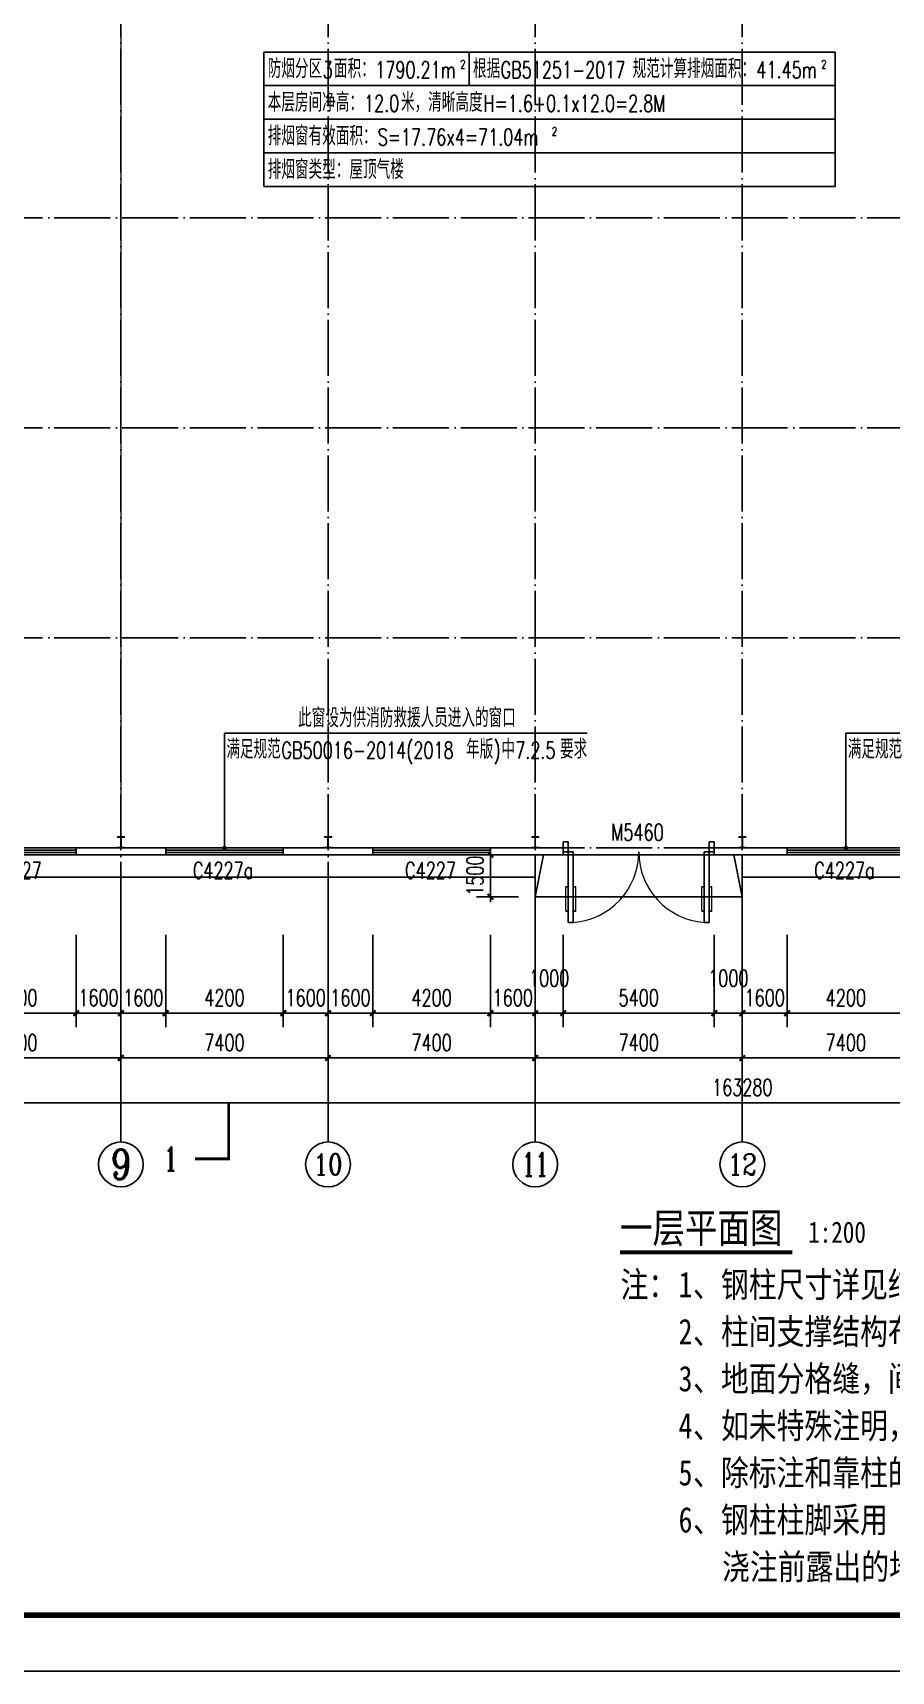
# Model space of a CAD drawing. Extents: x 13276711 to 13543385, y -848943 to -68012.
# Drawn here: x 13402435 to 13433106, y -319043 to -260531 of the extents above; entities that cross this region are included whole.
import ezdxf
from ezdxf.enums import TextEntityAlignment as Align

# ---------------------------------------------------------------- set-up
doc = ezdxf.new("R2010")
doc.units = 0
doc.header["$LTSCALE"] = 1000
doc.header["$MEASUREMENT"] = 0
doc.linetypes.add('DASH', pattern=[0.35, 0.25, -0.1])
doc.linetypes.add('DOTE', pattern=[2.42, 2, -0.2, 0.02, -0.2])
for name, color, linetype in [('AXIS', 3, 'Continuous'), ('AXIS_TEXT', 7, 'Continuous'), ('COLUMN', 2, 'Continuous'), ('DIM_LEAD', 3, 'Continuous'), ('DIM_SYMB', 3, 'Continuous'), ('DOTE', 1, 'DOTE'), ('PUB_DIM', 3, 'Continuous'), ('PUB_TEXT', 7, 'Continuous'), ('TK', 4, 'Continuous'), ('WALL-PARAPET', 6, 'Continuous'), ('WINDOW', 4, 'Continuous'), ('WINDOW_TEXT', 7, 'Continuous')]:
    doc.layers.add(name, color=color, linetype=linetype)
doc.styles.add('-宋体', font='', dxfattribs={"width": 0.8})
doc.styles.add('_TCH_AXIS', font='COMPLEX', dxfattribs={"bigfont": 'GBCBIG'})
doc.styles.add('_TCH_DIM', font='SIMPLEX', dxfattribs={"bigfont": 'GBCBIG'})
doc.styles.add('_TCH_DIM_T3', font='SIMPLEX', dxfattribs={"width": 0.705882, "bigfont": 'GBCBIG'})
doc.styles.add('_TCH_LABEL', font='COMPLEX', dxfattribs={"bigfont": 'GBCBIG'})
doc.styles.add('_TCH_WINDOW', font='SIMPLEX', dxfattribs={"height": 3.5, "bigfont": 'GBCBIG'})
doc.styles.add('COMPLEX', font='COMPLEX')
doc.styles.add('YAYA', font='', dxfattribs={"width": 0.8, "height": 1})
doc.styles.get('-宋体').set_extended_font_data('SimSun')
doc.styles.get('YAYA').set_extended_font_data('SimSun')
doc.dimstyles.new('_TCH_ARCH&&200', dxfattribs={"dimtxt": 595, "dimasz": 200, "dimexe": 500, "dimexo": 600, "dimgap": 252.5, "dimtad": 1, "dimdec": 0, "dimzin": 0, "dimdsep": 46, "dimtxsty": '_TCH_DIM_T3', "dimblk": 'ARCHTICK', "dimcen": 0.09, "dimclrt": 7, "dimazin": 2, "dimtfac": 1, "dimtdec": 0, "dimtix": 1, "dimtmove": 2, "dimatfit": 3, "dimfxl": 0, "dimtolj": 1, "dimtzin": 0, "dimarcsym": 0})

# ---------------------------------------------------------------- blocks, each defined once
blk = doc.blocks.new('A$C797E1D2B')
at = {"layer": 'COLUMN'}
h = blk.add_hatch(color=256, dxfattribs=at)
h.paths.add_polyline_path([(125, 400), (250, 400), (250, 388), (130, 388), (130, 200), (125, 200)])
h.paths.add_polyline_path([(0, 400), (125, 400), (125, 200), (120, 200), (120, 388), (0, 388)])
h.paths.add_polyline_path([(0, 12), (120, 12), (120, 200), (125, 200), (125, 0), (0, 0)])
h.paths.add_polyline_path([(125, 200), (130, 200), (130, 12), (250, 12), (250, 0), (125, 0)])
blk.add_lwpolyline([(250, 0), (250, 12), (130, 12), (130, 388), (250, 388), (250, 400), (0, 400), (0, 388), (120, 388), (120, 12), (0, 12), (0, 0)], close=True, dxfattribs=at)
blk = doc.blocks.new('GeYuanFrame_27736213', base_point=(20.09, 4.53))
at = {"layer": 'TK'}
blk.add_lwpolyline([(20.09, 4.53), (20.09, 598.53), (1071.09, 598.53), (1071.09, 4.53)], close=True, dxfattribs=at)
at = {"layer": 'TK', "const_width": 1}
blk.add_lwpolyline([(45.09, 588.53), (1061.09, 588.53), (1061.09, 14.53), (45.09, 14.53)], close=True, dxfattribs=at)
blk = doc.blocks.new('_AXISO')
blk.add_circle((0, 0), 0.5)
at = {"layer": 'AXIS_TEXT', "style": 'COMPLEX', "width": 1.041667}
blk.add_attdef('A', text='', height=0.56, dxfattribs=at).set_placement((-0.25, -0.28), (0.25, -0.28), align=Align.FIT)
blk = doc.blocks.new('_ArchTick')
at = {"color": 0, "linetype": 'ByBlock', "const_width": 0.4}
blk.add_lwpolyline([(-0.5, -0.5), (0.5, 0.5)], dxfattribs=at)
blk = doc.blocks.new('*D56')
at = {"layer": 'AXIS', "color": 0, "lineweight": -2}
for p, q in [((13346145, -292743), (13346145, -299243)), ((13509425, -292743), (13509425, -299243)), ((13346145, -298743), (13509425, -298743))]:
    blk.add_line(p, q, dxfattribs=at)
at = {"layer": 'Defpoints', "color": 0}
for p in [(13346145, -292143), (13509425, -292143), (13509425, -298743)]:
    blk.add_point(p, dxfattribs=at)
at = {"layer": 'AXIS', "color": 0, "lineweight": -2, "xscale": 200, "yscale": 200, "zscale": 200, "rotation": 180}
blk.add_blockref('_ArchTick', (13346145, -298743), dxfattribs=at)
at = {"layer": 'AXIS', "color": 0, "lineweight": -2, "xscale": 200, "yscale": 200, "zscale": 200}
blk.add_blockref('_ArchTick', (13509425, -298743), dxfattribs=at)
at = {"layer": 'AXIS', "color": 7, "insert": (13427785, -298193), "char_height": 595, "attachment_point": 5, "style": '_TCH_DIM_T3'}
blk.add_mtext('\\A1;163280', dxfattribs=at)
blk = doc.blocks.new('*D67')
at = {"layer": 'AXIS', "color": 0, "lineweight": -2}
for p, q in [((13398185, -292743), (13398185, -297643)), ((13405585, -292743), (13405585, -297643)), ((13398185, -297143), (13405585, -297143))]:
    blk.add_line(p, q, dxfattribs=at)
at = {"layer": 'Defpoints', "color": 0}
for p in [(13398185, -292143), (13405585, -292143), (13405585, -297143)]:
    blk.add_point(p, dxfattribs=at)
at = {"layer": 'AXIS', "color": 0, "lineweight": -2, "xscale": 200, "yscale": 200, "zscale": 200, "rotation": 180}
blk.add_blockref('_ArchTick', (13398185, -297143), dxfattribs=at)
at = {"layer": 'AXIS', "color": 0, "lineweight": -2, "xscale": 200, "yscale": 200, "zscale": 200}
blk.add_blockref('_ArchTick', (13405585, -297143), dxfattribs=at)
at = {"layer": 'AXIS', "color": 7, "insert": (13401885, -296593), "char_height": 595, "attachment_point": 5, "style": '_TCH_DIM_T3'}
blk.add_mtext('\\A1;7400', dxfattribs=at)
blk = doc.blocks.new('*D68')
at = {"layer": 'AXIS', "color": 0, "lineweight": -2}
for p, q in [((13405585, -292743), (13405585, -297643)), ((13412985, -292743), (13412985, -297643)), ((13405585, -297143), (13412985, -297143))]:
    blk.add_line(p, q, dxfattribs=at)
at = {"layer": 'Defpoints', "color": 0}
for p in [(13405585, -292143), (13412985, -292143), (13412985, -297143)]:
    blk.add_point(p, dxfattribs=at)
at = {"layer": 'AXIS', "color": 0, "lineweight": -2, "xscale": 200, "yscale": 200, "zscale": 200, "rotation": 180}
blk.add_blockref('_ArchTick', (13405585, -297143), dxfattribs=at)
at = {"layer": 'AXIS', "color": 0, "lineweight": -2, "xscale": 200, "yscale": 200, "zscale": 200}
blk.add_blockref('_ArchTick', (13412985, -297143), dxfattribs=at)
at = {"layer": 'AXIS', "color": 7, "insert": (13409285, -296593), "char_height": 595, "attachment_point": 5, "style": '_TCH_DIM_T3'}
blk.add_mtext('\\A1;7400', dxfattribs=at)
blk = doc.blocks.new('*D69')
at = {"layer": 'AXIS', "color": 0, "lineweight": -2}
for p, q in [((13412985, -292743), (13412985, -297643)), ((13420385, -292743), (13420385, -297643)), ((13412985, -297143), (13420385, -297143))]:
    blk.add_line(p, q, dxfattribs=at)
at = {"layer": 'Defpoints', "color": 0}
for p in [(13412985, -292143), (13420385, -292143), (13420385, -297143)]:
    blk.add_point(p, dxfattribs=at)
at = {"layer": 'AXIS', "color": 0, "lineweight": -2, "xscale": 200, "yscale": 200, "zscale": 200, "rotation": 180}
blk.add_blockref('_ArchTick', (13412985, -297143), dxfattribs=at)
at = {"layer": 'AXIS', "color": 0, "lineweight": -2, "xscale": 200, "yscale": 200, "zscale": 200}
blk.add_blockref('_ArchTick', (13420385, -297143), dxfattribs=at)
at = {"layer": 'AXIS', "color": 7, "insert": (13416685, -296593), "char_height": 595, "attachment_point": 5, "style": '_TCH_DIM_T3'}
blk.add_mtext('\\A1;7400', dxfattribs=at)
blk = doc.blocks.new('*D70')
at = {"layer": 'AXIS', "color": 0, "lineweight": -2}
for p, q in [((13420385, -292743), (13420385, -297643)), ((13427785, -292743), (13427785, -297643)), ((13420385, -297143), (13427785, -297143))]:
    blk.add_line(p, q, dxfattribs=at)
at = {"layer": 'Defpoints', "color": 0}
for p in [(13420385, -292143), (13427785, -292143), (13427785, -297143)]:
    blk.add_point(p, dxfattribs=at)
at = {"layer": 'AXIS', "color": 0, "lineweight": -2, "xscale": 200, "yscale": 200, "zscale": 200, "rotation": 180}
blk.add_blockref('_ArchTick', (13420385, -297143), dxfattribs=at)
at = {"layer": 'AXIS', "color": 0, "lineweight": -2, "xscale": 200, "yscale": 200, "zscale": 200}
blk.add_blockref('_ArchTick', (13427785, -297143), dxfattribs=at)
at = {"layer": 'AXIS', "color": 7, "insert": (13424085, -296593), "char_height": 595, "attachment_point": 5, "style": '_TCH_DIM_T3'}
blk.add_mtext('\\A1;7400', dxfattribs=at)
blk = doc.blocks.new('*D71')
at = {"layer": 'AXIS', "color": 0, "lineweight": -2}
for p, q in [((13427785, -292743), (13427785, -297643)), ((13435185, -292743), (13435185, -297643)), ((13427785, -297143), (13435185, -297143))]:
    blk.add_line(p, q, dxfattribs=at)
at = {"layer": 'Defpoints', "color": 0}
for p in [(13427785, -292143), (13435185, -292143), (13435185, -297143)]:
    blk.add_point(p, dxfattribs=at)
at = {"layer": 'AXIS', "color": 0, "lineweight": -2, "xscale": 200, "yscale": 200, "zscale": 200, "rotation": 180}
blk.add_blockref('_ArchTick', (13427785, -297143), dxfattribs=at)
at = {"layer": 'AXIS', "color": 0, "lineweight": -2, "xscale": 200, "yscale": 200, "zscale": 200}
blk.add_blockref('_ArchTick', (13435185, -297143), dxfattribs=at)
at = {"layer": 'AXIS', "color": 7, "insert": (13431485, -296593), "char_height": 595, "attachment_point": 5, "style": '_TCH_DIM_T3'}
blk.add_mtext('\\A1;7400', dxfattribs=at)
blk = doc.blocks.new('$DorLib2D$00000011')
for p, q in [((-0.467, 0.471), (-0.467, -0.062)), ((-0.467, 0.471), (-0.433, 0.471)), ((-0.433, 0.471), (-0.433, 0.004)), ((0.433, 0.471), (0.433, 0.004)), ((0.467, 0.471), (0.433, 0.471)), ((0.467, 0.471), (0.467, -0.062)), ((-0.483, 0.396), (-0.467, 0.396)), ((-0.417, 0.396), (-0.433, 0.396)), ((0.417, 0.396), (0.433, 0.396)), ((0.483, 0.396), (0.467, 0.396)), ((-0.483, 0.235), (-0.467, 0.235)), ((-0.417, 0.235), (-0.433, 0.235)), ((0.417, 0.235), (0.433, 0.235)), ((0.483, 0.235), (0.467, 0.235)), ((-0.5, 0.004), (-0.433, 0.004)), ((-0.5, 0.004), (-0.5, -0.062)), ((0.5, 0.004), (0.433, 0.004)), ((0.5, 0.004), (0.5, -0.062)), ((-0.5, -0.062), (-0.467, -0.062)), ((0.5, -0.062), (0.467, -0.062))]:
    blk.add_line(p, q)
at = {"lineweight": 13}
for p, q in [((-0.483, 0.396), (-0.483, 0.235)), ((-0.417, 0.396), (-0.417, 0.235)), ((0.417, 0.396), (0.417, 0.235)), ((0.483, 0.396), (0.483, 0.235))]:
    blk.add_line(p, q, dxfattribs=at)
for centre, start, end in [((-0.467, 0.004), 0, 85.904), ((0.467, 0.004), 94.096, 180)]:
    blk.add_arc(centre, 0.467, start, end, dxfattribs=at)
blk = doc.blocks.new('$TCHSYS$WIN2D')
for p, q in [((-0.5, 0.5), (0.5, 0.5)), ((-0.5, 0.5), (-0.5, -0.5)), ((0.5, 0.5), (0.5, -0.5)), ((0.5, 0.167), (-0.5, 0.167)), ((0.5, -0.167), (-0.5, -0.167)), ((-0.5, -0.5), (0.5, -0.5))]:
    blk.add_line(p, q)
blk = doc.blocks.new('*D349')
at = {"layer": 'Defpoints', "color": 0}
for p in [(13399785, -292143), (13403985, -292143), (13403985, -295543)]:
    blk.add_point(p, dxfattribs=at)
at = {"layer": 'PUB_DIM', "color": 0, "lineweight": -2}
for p, q in [((13399785, -292743), (13399785, -296043)), ((13403985, -292743), (13403985, -296043)), ((13399785, -295543), (13403985, -295543))]:
    blk.add_line(p, q, dxfattribs=at)
at = {"layer": 'PUB_DIM', "color": 0, "lineweight": -2, "xscale": 200, "yscale": 200, "zscale": 200, "rotation": 180}
blk.add_blockref('_ArchTick', (13399785, -295543), dxfattribs=at)
at = {"layer": 'PUB_DIM', "color": 0, "lineweight": -2, "xscale": 200, "yscale": 200, "zscale": 200}
blk.add_blockref('_ArchTick', (13403985, -295543), dxfattribs=at)
at = {"layer": 'PUB_DIM', "color": 7, "insert": (13401885, -294993), "char_height": 595, "attachment_point": 5, "style": '_TCH_DIM_T3'}
blk.add_mtext('\\A1;4200', dxfattribs=at)
blk = doc.blocks.new('*D350')
at = {"layer": 'Defpoints', "color": 0}
for p in [(13403985, -292143), (13405585, -292143), (13405585, -295543)]:
    blk.add_point(p, dxfattribs=at)
at = {"layer": 'PUB_DIM', "color": 0, "lineweight": -2}
for p, q in [((13403985, -292743), (13403985, -296043)), ((13405585, -292743), (13405585, -296043)), ((13403985, -295543), (13403785, -295543)), ((13403985, -295543), (13405585, -295543)), ((13405585, -295543), (13405785, -295543))]:
    blk.add_line(p, q, dxfattribs=at)
at = {"layer": 'PUB_DIM', "color": 0, "lineweight": -2, "xscale": 200, "yscale": 200, "zscale": 200}
blk.add_blockref('_ArchTick', (13403985, -295543), dxfattribs=at)
at = {"layer": 'PUB_DIM', "color": 0, "lineweight": -2, "xscale": 200, "yscale": 200, "zscale": 200, "rotation": 180}
blk.add_blockref('_ArchTick', (13405585, -295543), dxfattribs=at)
at = {"layer": 'PUB_DIM', "color": 7, "insert": (13404785, -294993), "char_height": 595, "attachment_point": 5, "style": '_TCH_DIM_T3'}
blk.add_mtext('\\A1;1600', dxfattribs=at)
blk = doc.blocks.new('*D351')
at = {"layer": 'Defpoints', "color": 0}
for p in [(13405585, -292143), (13407185, -292143), (13407185, -295543)]:
    blk.add_point(p, dxfattribs=at)
at = {"layer": 'PUB_DIM', "color": 0, "lineweight": -2}
for p, q in [((13405585, -292743), (13405585, -296043)), ((13407185, -292743), (13407185, -296043)), ((13405585, -295543), (13405385, -295543)), ((13405585, -295543), (13407185, -295543)), ((13407185, -295543), (13407385, -295543))]:
    blk.add_line(p, q, dxfattribs=at)
at = {"layer": 'PUB_DIM', "color": 0, "lineweight": -2, "xscale": 200, "yscale": 200, "zscale": 200}
blk.add_blockref('_ArchTick', (13405585, -295543), dxfattribs=at)
at = {"layer": 'PUB_DIM', "color": 0, "lineweight": -2, "xscale": 200, "yscale": 200, "zscale": 200, "rotation": 180}
blk.add_blockref('_ArchTick', (13407185, -295543), dxfattribs=at)
at = {"layer": 'PUB_DIM', "color": 7, "insert": (13406385, -294993), "char_height": 595, "attachment_point": 5, "style": '_TCH_DIM_T3'}
blk.add_mtext('\\A1;1600', dxfattribs=at)
blk = doc.blocks.new('*D352')
at = {"layer": 'Defpoints', "color": 0}
for p in [(13407185, -292143), (13411385, -292143), (13411385, -295543)]:
    blk.add_point(p, dxfattribs=at)
at = {"layer": 'PUB_DIM', "color": 0, "lineweight": -2}
for p, q in [((13407185, -292743), (13407185, -296043)), ((13411385, -292743), (13411385, -296043)), ((13407185, -295543), (13411385, -295543))]:
    blk.add_line(p, q, dxfattribs=at)
at = {"layer": 'PUB_DIM', "color": 0, "lineweight": -2, "xscale": 200, "yscale": 200, "zscale": 200, "rotation": 180}
blk.add_blockref('_ArchTick', (13407185, -295543), dxfattribs=at)
at = {"layer": 'PUB_DIM', "color": 0, "lineweight": -2, "xscale": 200, "yscale": 200, "zscale": 200}
blk.add_blockref('_ArchTick', (13411385, -295543), dxfattribs=at)
at = {"layer": 'PUB_DIM', "color": 7, "insert": (13409285, -294993), "char_height": 595, "attachment_point": 5, "style": '_TCH_DIM_T3'}
blk.add_mtext('\\A1;4200', dxfattribs=at)
blk = doc.blocks.new('*D353')
at = {"layer": 'Defpoints', "color": 0}
for p in [(13411385, -292143), (13412985, -292143), (13412985, -295543)]:
    blk.add_point(p, dxfattribs=at)
at = {"layer": 'PUB_DIM', "color": 0, "lineweight": -2}
for p, q in [((13411385, -292743), (13411385, -296043)), ((13412985, -292743), (13412985, -296043)), ((13411385, -295543), (13411185, -295543)), ((13411385, -295543), (13412985, -295543)), ((13412985, -295543), (13413185, -295543))]:
    blk.add_line(p, q, dxfattribs=at)
at = {"layer": 'PUB_DIM', "color": 0, "lineweight": -2, "xscale": 200, "yscale": 200, "zscale": 200}
blk.add_blockref('_ArchTick', (13411385, -295543), dxfattribs=at)
at = {"layer": 'PUB_DIM', "color": 0, "lineweight": -2, "xscale": 200, "yscale": 200, "zscale": 200, "rotation": 180}
blk.add_blockref('_ArchTick', (13412985, -295543), dxfattribs=at)
at = {"layer": 'PUB_DIM', "color": 7, "insert": (13412185, -294993), "char_height": 595, "attachment_point": 5, "style": '_TCH_DIM_T3'}
blk.add_mtext('\\A1;1600', dxfattribs=at)
blk = doc.blocks.new('*D354')
at = {"layer": 'Defpoints', "color": 0}
for p in [(13412985, -292143), (13414585, -292143), (13414585, -295543)]:
    blk.add_point(p, dxfattribs=at)
at = {"layer": 'PUB_DIM', "color": 0, "lineweight": -2}
for p, q in [((13412985, -292743), (13412985, -296043)), ((13414585, -292743), (13414585, -296043)), ((13412985, -295543), (13412785, -295543)), ((13412985, -295543), (13414585, -295543)), ((13414585, -295543), (13414785, -295543))]:
    blk.add_line(p, q, dxfattribs=at)
at = {"layer": 'PUB_DIM', "color": 0, "lineweight": -2, "xscale": 200, "yscale": 200, "zscale": 200}
blk.add_blockref('_ArchTick', (13412985, -295543), dxfattribs=at)
at = {"layer": 'PUB_DIM', "color": 0, "lineweight": -2, "xscale": 200, "yscale": 200, "zscale": 200, "rotation": 180}
blk.add_blockref('_ArchTick', (13414585, -295543), dxfattribs=at)
at = {"layer": 'PUB_DIM', "color": 7, "insert": (13413785, -294993), "char_height": 595, "attachment_point": 5, "style": '_TCH_DIM_T3'}
blk.add_mtext('\\A1;1600', dxfattribs=at)
blk = doc.blocks.new('*D355')
at = {"layer": 'Defpoints', "color": 0}
for p in [(13414585, -292143), (13418785, -292143), (13418785, -295543)]:
    blk.add_point(p, dxfattribs=at)
at = {"layer": 'PUB_DIM', "color": 0, "lineweight": -2}
for p, q in [((13414585, -292743), (13414585, -296043)), ((13418785, -292743), (13418785, -296043)), ((13414585, -295543), (13418785, -295543))]:
    blk.add_line(p, q, dxfattribs=at)
at = {"layer": 'PUB_DIM', "color": 0, "lineweight": -2, "xscale": 200, "yscale": 200, "zscale": 200, "rotation": 180}
blk.add_blockref('_ArchTick', (13414585, -295543), dxfattribs=at)
at = {"layer": 'PUB_DIM', "color": 0, "lineweight": -2, "xscale": 200, "yscale": 200, "zscale": 200}
blk.add_blockref('_ArchTick', (13418785, -295543), dxfattribs=at)
at = {"layer": 'PUB_DIM', "color": 7, "insert": (13416685, -294993), "char_height": 595, "attachment_point": 5, "style": '_TCH_DIM_T3'}
blk.add_mtext('\\A1;4200', dxfattribs=at)
blk = doc.blocks.new('*D356')
at = {"layer": 'Defpoints', "color": 0}
for p in [(13418785, -292143), (13420385, -292143), (13420385, -295543)]:
    blk.add_point(p, dxfattribs=at)
at = {"layer": 'PUB_DIM', "color": 0, "lineweight": -2}
for p, q in [((13418785, -292743), (13418785, -296043)), ((13420385, -292743), (13420385, -296043)), ((13418785, -295543), (13418585, -295543)), ((13418785, -295543), (13420385, -295543)), ((13420385, -295543), (13420585, -295543))]:
    blk.add_line(p, q, dxfattribs=at)
at = {"layer": 'PUB_DIM', "color": 0, "lineweight": -2, "xscale": 200, "yscale": 200, "zscale": 200}
blk.add_blockref('_ArchTick', (13418785, -295543), dxfattribs=at)
at = {"layer": 'PUB_DIM', "color": 0, "lineweight": -2, "xscale": 200, "yscale": 200, "zscale": 200, "rotation": 180}
blk.add_blockref('_ArchTick', (13420385, -295543), dxfattribs=at)
at = {"layer": 'PUB_DIM', "color": 7, "insert": (13419585, -294993), "char_height": 595, "attachment_point": 5, "style": '_TCH_DIM_T3'}
blk.add_mtext('\\A1;1600', dxfattribs=at)
blk = doc.blocks.new('*D357')
at = {"layer": 'Defpoints', "color": 0}
for p in [(13420385, -292143), (13421385, -292143), (13421385, -295543)]:
    blk.add_point(p, dxfattribs=at)
at = {"layer": 'PUB_DIM', "color": 0, "lineweight": -2}
for p, q in [((13420385, -292743), (13420385, -296043)), ((13421385, -292743), (13421385, -296043)), ((13420385, -295543), (13421385, -295543))]:
    blk.add_line(p, q, dxfattribs=at)
at = {"layer": 'PUB_DIM', "color": 0, "lineweight": -2, "xscale": 200, "yscale": 200, "zscale": 200, "rotation": 180}
blk.add_blockref('_ArchTick', (13420385, -295543), dxfattribs=at)
at = {"layer": 'PUB_DIM', "color": 0, "lineweight": -2, "xscale": 200, "yscale": 200, "zscale": 200}
blk.add_blockref('_ArchTick', (13421385, -295543), dxfattribs=at)
at = {"layer": 'PUB_DIM', "color": 7, "insert": (13420885, -294293), "char_height": 595, "attachment_point": 5, "style": '_TCH_DIM_T3'}
blk.add_mtext('\\A1;1000', dxfattribs=at)
blk = doc.blocks.new('*D358')
at = {"layer": 'Defpoints', "color": 0}
for p in [(13421385, -292143), (13426785, -292143), (13426785, -295543)]:
    blk.add_point(p, dxfattribs=at)
at = {"layer": 'PUB_DIM', "color": 0, "lineweight": -2}
for p, q in [((13421385, -292743), (13421385, -296043)), ((13426785, -292743), (13426785, -296043)), ((13421385, -295543), (13426785, -295543))]:
    blk.add_line(p, q, dxfattribs=at)
at = {"layer": 'PUB_DIM', "color": 0, "lineweight": -2, "xscale": 200, "yscale": 200, "zscale": 200, "rotation": 180}
blk.add_blockref('_ArchTick', (13421385, -295543), dxfattribs=at)
at = {"layer": 'PUB_DIM', "color": 0, "lineweight": -2, "xscale": 200, "yscale": 200, "zscale": 200}
blk.add_blockref('_ArchTick', (13426785, -295543), dxfattribs=at)
at = {"layer": 'PUB_DIM', "color": 7, "insert": (13424085, -294993), "char_height": 595, "attachment_point": 5, "style": '_TCH_DIM_T3'}
blk.add_mtext('\\A1;5400', dxfattribs=at)
blk = doc.blocks.new('*D359')
at = {"layer": 'Defpoints', "color": 0}
for p in [(13426785, -292143), (13427785, -292143), (13427785, -295543)]:
    blk.add_point(p, dxfattribs=at)
at = {"layer": 'PUB_DIM', "color": 0, "lineweight": -2}
for p, q in [((13426785, -292743), (13426785, -296043)), ((13427785, -292743), (13427785, -296043)), ((13426785, -295543), (13427785, -295543))]:
    blk.add_line(p, q, dxfattribs=at)
at = {"layer": 'PUB_DIM', "color": 0, "lineweight": -2, "xscale": 200, "yscale": 200, "zscale": 200, "rotation": 180}
blk.add_blockref('_ArchTick', (13426785, -295543), dxfattribs=at)
at = {"layer": 'PUB_DIM', "color": 0, "lineweight": -2, "xscale": 200, "yscale": 200, "zscale": 200}
blk.add_blockref('_ArchTick', (13427785, -295543), dxfattribs=at)
at = {"layer": 'PUB_DIM', "color": 7, "insert": (13427285, -294293), "char_height": 595, "attachment_point": 5, "style": '_TCH_DIM_T3'}
blk.add_mtext('\\A1;1000', dxfattribs=at)
blk = doc.blocks.new('*D360')
at = {"layer": 'Defpoints', "color": 0}
for p in [(13427785, -292143), (13429385, -292143), (13429385, -295543)]:
    blk.add_point(p, dxfattribs=at)
at = {"layer": 'PUB_DIM', "color": 0, "lineweight": -2}
for p, q in [((13427785, -292743), (13427785, -296043)), ((13429385, -292743), (13429385, -296043)), ((13427785, -295543), (13427585, -295543)), ((13427785, -295543), (13429385, -295543)), ((13429385, -295543), (13429585, -295543))]:
    blk.add_line(p, q, dxfattribs=at)
at = {"layer": 'PUB_DIM', "color": 0, "lineweight": -2, "xscale": 200, "yscale": 200, "zscale": 200}
blk.add_blockref('_ArchTick', (13427785, -295543), dxfattribs=at)
at = {"layer": 'PUB_DIM', "color": 0, "lineweight": -2, "xscale": 200, "yscale": 200, "zscale": 200, "rotation": 180}
blk.add_blockref('_ArchTick', (13429385, -295543), dxfattribs=at)
at = {"layer": 'PUB_DIM', "color": 7, "insert": (13428585, -294993), "char_height": 595, "attachment_point": 5, "style": '_TCH_DIM_T3'}
blk.add_mtext('\\A1;1600', dxfattribs=at)
blk = doc.blocks.new('*D361')
at = {"layer": 'Defpoints', "color": 0}
for p in [(13429385, -292143), (13433585, -292143), (13433585, -295543)]:
    blk.add_point(p, dxfattribs=at)
at = {"layer": 'PUB_DIM', "color": 0, "lineweight": -2}
for p, q in [((13429385, -292743), (13429385, -296043)), ((13433585, -292743), (13433585, -296043)), ((13429385, -295543), (13433585, -295543))]:
    blk.add_line(p, q, dxfattribs=at)
at = {"layer": 'PUB_DIM', "color": 0, "lineweight": -2, "xscale": 200, "yscale": 200, "zscale": 200, "rotation": 180}
blk.add_blockref('_ArchTick', (13429385, -295543), dxfattribs=at)
at = {"layer": 'PUB_DIM', "color": 0, "lineweight": -2, "xscale": 200, "yscale": 200, "zscale": 200}
blk.add_blockref('_ArchTick', (13433585, -295543), dxfattribs=at)
at = {"layer": 'PUB_DIM', "color": 7, "insert": (13431485, -294993), "char_height": 595, "attachment_point": 5, "style": '_TCH_DIM_T3'}
blk.add_mtext('\\A1;4200', dxfattribs=at)
blk = doc.blocks.new('*D685')
at = {"layer": 'Defpoints', "color": 0}
for p in [(13418785, -289883), (13420385, -289883), (13420385, -291383)]:
    blk.add_point(p, dxfattribs=at)
at = {"layer": 'PUB_DIM', "color": 0, "lineweight": -2}
for p, q in [((13419785, -289883), (13418285, -289883)), ((13418785, -289883), (13418785, -289683)), ((13418785, -291383), (13418785, -289883)), ((13419785, -291383), (13418285, -291383)), ((13418785, -291383), (13418785, -291583))]:
    blk.add_line(p, q, dxfattribs=at)
at = {"layer": 'PUB_DIM', "color": 0, "lineweight": -2, "xscale": 200, "yscale": 200, "zscale": 200}
for p, rotation in [((13418785, -289883), 270), ((13418785, -291383), 90)]:
    blk.add_blockref('_ArchTick', p, dxfattribs=dict(at, rotation=rotation))
at = {"layer": 'PUB_DIM', "color": 7, "insert": (13418235, -290633), "char_height": 595, "attachment_point": 5, "rotation": 90, "style": '_TCH_DIM_T3'}
blk.add_mtext('\\A1;1500', dxfattribs=at)

msp = doc.modelspace()

# ---------------------------------------------------------------- linework, layer by layer
for p, q in [((13418029.9, -261218.1), (13418029.9, -262418.1)), ((13410696.6, -262418.1), (13431096.6, -262418.1)), ((13410696.6, -263618.1), (13431096.6, -263618.1)), ((13410696.6, -264818.1), (13431096.6, -264818.1))]:
    msp.add_line(p, q)
at = {"ltscale": 0.5}
for p, q in [((13420684.8, -289883.1), (13420384.8, -291383.1)), ((13427784.8, -291383.1), (13427484.8, -289883.1))]:
    msp.add_line(p, q, dxfattribs=at)
at = {"linetype": 'DASH', "ltscale": 5}
msp.add_lwpolyline([(13405584.8, -289643.1, 50, 50, 0), (13405584.8, -229643.1, 50, 50, 0)], format="xyseb", dxfattribs=at)
msp.add_lwpolyline([(13410696.6, -261218.1), (13431096.6, -261218.1), (13431096.6, -266018.1), (13410696.6, -266018.1)], close=True)
at = {"ltscale": 0.5}
for points in [[(13420384.8, -289883.1), (13420384.8, -291383.1), (13427784.8, -291383.1), (13427784.8, -289883.1)], [(13420384.8, -290683.1), (13375984.8, -290683.1)], [(13479584.8, -290683.1), (13427784.8, -290683.1)]]:
    msp.add_lwpolyline(points, dxfattribs=at)
at = {"layer": 'AXIS'}
for p, q in [((13405584.8, -292143.1), (13405584.8, -300143.1)), ((13412984.8, -292143.1), (13412984.8, -300143.1)), ((13420384.8, -292143.1), (13420384.8, -300143.1)), ((13427784.8, -292143.1), (13427784.8, -300143.1))]:
    msp.add_line(p, q, dxfattribs=at)
at = {"layer": 'DIM_LEAD'}
for p, q in [((13409284.8, -289643.1), (13409284.8, -285543.1)), ((13409284.8, -285543.1), (13422246.6, -285543.1)), ((13431484.8, -289643.1), (13431484.8, -285543.1)), ((13431484.8, -285543.1), (13444446.6, -285543.1))]:
    msp.add_line(p, q, dxfattribs=at)
at = {"layer": 'DIM_LEAD', "const_width": 80}
for points in [[(13409284.8, -289683.1, 1), (13409284.8, -289603.1, 1)], [(13431484.8, -289683.1, 1), (13431484.8, -289603.1, 1)]]:
    msp.add_lwpolyline(points, format="xyb", close=True, dxfattribs=at)
at = {"layer": 'DIM_SYMB'}
for points, const_width in [([(13409432.3, -298743.1), (13409432.3, -300743.1), (13408232.3, -300743.1)], 100), ([(13423416.2, -304081.7), (13429575, -304081.7)], 140)]:
    msp.add_lwpolyline(points, dxfattribs=dict(at, const_width=const_width))
at = {"layer": 'DOTE'}
for p, q in [((13405584.8, -292143.1), (13405584.8, -227143.1)), ((13412984.8, -292143.1), (13412984.8, -227143.1)), ((13420384.8, -292143.1), (13420384.8, -227143.1)), ((13427784.8, -292143.1), (13427784.8, -227143.1)), ((13511684.8, -267143.1), (13343884.8, -267143.1)), ((13511684.8, -274643.1), (13343884.8, -274643.1)), ((13511684.8, -282143.1), (13343884.8, -282143.1)), ((13511684.8, -289643.1), (13343884.8, -289643.1))]:
    msp.add_line(p, q, dxfattribs=at)
at = {"layer": 'WALL-PARAPET'}
for p, q in [((13407184.8, -289643.1), (13403984.8, -289643.1)), ((13403984.8, -289643.1), (13403984.8, -289883.1)), ((13403984.8, -289883.1), (13407184.8, -289883.1)), ((13407184.8, -289883.1), (13407184.8, -289643.1)), ((13414584.8, -289643.1), (13411384.8, -289643.1)), ((13411384.8, -289643.1), (13411384.8, -289883.1)), ((13411384.8, -289883.1), (13414584.8, -289883.1)), ((13414584.8, -289883.1), (13414584.8, -289643.1)), ((13421384.8, -289643.1), (13418784.8, -289643.1)), ((13418784.8, -289643.1), (13418784.8, -289883.1)), ((13418784.8, -289883.1), (13421384.8, -289883.1)), ((13421384.8, -289883.1), (13421384.8, -289643.1)), ((13429384.8, -289643.1), (13426784.8, -289643.1)), ((13426784.8, -289643.1), (13426784.8, -289883.1)), ((13426784.8, -289883.1), (13429384.8, -289883.1)), ((13429384.8, -289883.1), (13429384.8, -289643.1))]:
    msp.add_line(p, q, dxfattribs=at)
at = {"layer": 'WINDOW'}
msp.add_line((13421384.8, -289883.1), (13426784.8, -289883.1), dxfattribs=at)

# ---------------------------------------------------------------- block references
at = {"xscale": 200, "yscale": 200, "zscale": 200}
msp.add_blockref('GeYuanFrame_27736213', (13328184.8, -319043.1), dxfattribs=at)
at = {"rotation": 180}
for p in [(13405709.9, -289243.1), (13413109.9, -289243.1), (13420509.9, -289243.1), (13427909.9, -289243.1)]:
    msp.add_blockref('A$C797E1D2B', p, dxfattribs=at)
at = {"layer": 'AXIS'}
ref = msp.add_blockref('_AXISO', (13405584.8, -300943.1), dxfattribs=dict(at, xscale=1600, yscale=1600, zscale=1600))
ref.add_attrib('A', '9', dxfattribs={"layer": 'AXIS_TEXT', "ltscale": 0.5, "height": 1065, "style": '_TCH_AXIS'}).set_placement((13405229.8, -301475.6), (13405939.9, -301475.6), align=Align.FIT)
ref = msp.add_blockref('_AXISO', (13412984.8, -300943.1), dxfattribs=dict(at, xscale=1600, yscale=1600, zscale=1600))
ref.add_attrib('A', '10', dxfattribs={"layer": 'AXIS_TEXT', "ltscale": 0.5, "height": 750.73, "style": '_TCH_AXIS'}).set_placement((13412466.5, -301318.4), (13413503.2, -301318.4), align=Align.FIT)
ref = msp.add_blockref('_AXISO', (13420384.8, -300943.1), dxfattribs=dict(at, xscale=1600, yscale=1600, zscale=1600))
ref.add_attrib('A', '11', dxfattribs={"layer": 'AXIS_TEXT', "ltscale": 0.5, "height": 842.89, "style": '_TCH_AXIS'}).set_placement((13419903.2, -301364.5), (13420866.5, -301364.5), align=Align.FIT)
ref = msp.add_blockref('_AXISO', (13427784.8, -300943.1), dxfattribs=dict(at, xscale=1600, yscale=1600, zscale=1600))
ref.add_attrib('A', '12', dxfattribs={"layer": 'AXIS_TEXT', "ltscale": 0.5, "height": 750.73, "style": '_TCH_AXIS'}).set_placement((13427266.5, -301318.4), (13428303.2, -301318.4), align=Align.FIT)
at = {"layer": 'WINDOW'}
ref = msp.add_blockref('$DorLib2D$00000011', (13424084.8, -289763.1), dxfattribs=dict(at, xscale=-5400, yscale=-5400, zscale=-5400))
ref.add_attrib('A', 'M5460', (13423104.8, -289380.8), dxfattribs={"layer": 'WINDOW_TEXT', "ltscale": 0.5, "height": 595, "style": '_TCH_WINDOW', "width": 0.705882})
ref = msp.add_blockref('$TCHSYS$WIN2D', (13401884.8, -289763.1), dxfattribs=dict(at, xscale=-4200, yscale=240, zscale=-4200))
ref.add_attrib('A', 'C4227', (13400934.8, -290740.4), dxfattribs={"layer": 'WINDOW_TEXT', "ltscale": 0.5, "height": 595, "style": '_TCH_WINDOW', "width": 0.705882})
ref = msp.add_blockref('$TCHSYS$WIN2D', (13409284.8, -289763.1), dxfattribs=dict(at, xscale=-4200, yscale=240, zscale=-4200))
ref.add_attrib('A', 'C4227a', (13408154.8, -290740.4), dxfattribs={"layer": 'WINDOW_TEXT', "ltscale": 0.5, "height": 595, "style": '_TCH_WINDOW', "width": 0.705882})
ref = msp.add_blockref('$TCHSYS$WIN2D', (13416684.8, -289763.1), dxfattribs=dict(at, xscale=-4200, yscale=240, zscale=-4200))
ref.add_attrib('A', 'C4227', (13415734.8, -290740.4), dxfattribs={"layer": 'WINDOW_TEXT', "ltscale": 0.5, "height": 595, "style": '_TCH_WINDOW', "width": 0.705882})
ref = msp.add_blockref('$TCHSYS$WIN2D', (13431484.8, -289763.1), dxfattribs=dict(at, xscale=-4200, yscale=240, zscale=-4200))
ref.add_attrib('A', 'C4227a', (13430354.8, -290740.4), dxfattribs={"layer": 'WINDOW_TEXT', "ltscale": 0.5, "height": 595, "style": '_TCH_WINDOW', "width": 0.705882})

# ---------------------------------------------------------------- texts
at = {"layer": 'PUB_TEXT', "style": '_TCH_DIM'}
for s, height, p in [('防烟分区', 675.18, (13410829.9, -262151.4)), ('面积：', 675.18, (13413195.9, -262151.4)), ('根据', 675.18, (13418163.3, -262151.4)), ('规范计算排烟面积：', 675.18, (13423866.3, -262151.4)), ('本层房间净高：', 675.18, (13410829.9, -263351.4)), ('米，清晰高度', 675.18, (13415590.4, -263351.4)), ('排烟窗有效面积：', 675.18, (13410829.9, -264551.4)), ('排烟窗类型：屋顶气楼', 675.18, (13410829.9, -265751.4)), ('此窗设为供消防救援人员进入的窗口', 675.177, (13411915.7, -285333.1)), ('满足规范', 675.18, (13409351.3, -286453.1)), ('年版', 675.18, (13417917.2, -286453.1)), ('中', 675.2, (13419180.2, -286453.1)), ('要求', 675.18, (13421271.7, -286453.1)), ('满足规范', 675.18, (13431551.3, -286453.1))]:
    msp.add_text(s, height=height, dxfattribs=at).set_placement(p)
at = {"layer": 'PUB_TEXT'}
for s, height, style, width, p in [('2', 297.5, '_TCH_DIM', 0.705882, (13417710.4, -261801.4)), ('2', 297.5, '_TCH_DIM', 0.705882, (13430609.7, -261801.4)), ('3', 595, '_TCH_DIM', 0.705882, (13412795.9, -262151.4)), ('1790.21m', 595, '_TCH_DIM', 0.705882, (13414670.4, -262151.4)), ('GB51251-2017', 595, '_TCH_DIM', 0.705882, (13419146.3, -262151.4)), ('41.45m', 595, '_TCH_DIM', 0.705882, (13428289.7, -262151.4)), ('12.0', 595, '_TCH_DIM', 0.705882, (13414270.4, -263351.4)), ('H=1.6+0.1x12.0=2.8M', 595, '_TCH_DIM', 0.705882, (13418539.3, -263351.4)), ('S=17.76x4=71.04m', 595, '_TCH_DIM', 0.705882, (13414761.9, -264551.4)), ('2', 297.5, '_TCH_DIM', 0.705882, (13420981.9, -264201.4)), ('GB50016-2014(2018', 595, '_TCH_DIM', 0.705882, (13411317.2, -286453.1)), (')', 595, '_TCH_DIM', 0.705882, (13418900.2, -286453.1)), ('7.2.5', 595, '_TCH_DIM', 0.705882, (13419671.7, -286453.1)), ('1', 850, '_TCH_LABEL', 0.705882, (13407103.8, -301168.1)), ('一层平面图', 1063.29, 'YAYA', 0.8, (13423416.2, -303743.1)), ('1:200', 759.49, 'YAYA', 0.8, (13430135, -303743.1)), ('注：', 911.39, '-宋体', 0.8, (13423434.4, -305688.6)), ('1', 911.4, '-宋体', 0.8, (13425508.3, -305688.6)), ('、钢柱尺寸详见结施图，边柱外边沿轴线，中柱中心居轴线交点。', 911.392, '-宋体', 0.8, (13426026.8, -305688.6)), ('2', 911.4, '-宋体', 0.8, (13425508.3, -307368.6)), ('、柱间支撑结构布置详见结施图。', 911.392, '-宋体', 0.8, (13426026.8, -307368.6)), ('3', 911.4, '-宋体', 0.8, (13425508.3, -309048.6)), ('、地面分格缝，间距≤', 911.39, '-宋体', 0.8, (13426026.8, -309048.6)), ('4', 911.4, '-宋体', 0.8, (13425508.3, -310728.6)), ('、如未特殊注明，门遇钢柱时紧邻柱边或居中布置。', 911.392, '-宋体', 0.8, (13426026.8, -310728.6)), ('5', 911.4, '-宋体', 0.8, (13425508.3, -312408.6)), ('、除标注和靠柱的门窗，未标注的门窗均居中布置。', 911.392, '-宋体', 0.8, (13426026.8, -312408.6)), ('6', 911.4, '-宋体', 0.8, (13425508.3, -314088.6)), ('、钢柱柱脚采用', 911.39, '-宋体', 0.8, (13426026.8, -314088.6)), ('浇注前露出的地脚螺栓用塑料膜包扎好。', 911.392, '-宋体', 0.8, (13427063.8, -315768.6))]:
    msp.add_text(s, height=height, dxfattribs=dict(at, style=style, width=width)).set_placement(p)

# ---------------------------------------------------------------- dimensions: what is measured, and where the dimension line sits
at = {"layer": 'AXIS'}
for p1, p2, distance, text, picture, middle in [((13346144.8, -292143.1), (13509424.8, -292143.1), -6600, '163280', '*D56', (13427784.8, -298193.1)), ((13398184.8, -292143.1), (13405584.8, -292143.1), -5000, '7400', '*D67', (13401884.8, -296593.1)), ((13405584.8, -292143.1), (13412984.8, -292143.1), -5000, '7400', '*D68', (13409284.8, -296593.1)), ((13412984.8, -292143.1), (13420384.8, -292143.1), -5000, '7400', '*D69', (13416684.8, -296593.1)), ((13420384.8, -292143.1), (13427784.8, -292143.1), -5000, '7400', '*D70', (13424084.8, -296593.1)), ((13427784.8, -292143.1), (13435184.8, -292143.1), -5000, '7400', '*D71', (13431484.8, -296593.1))]:
    dim = msp.add_aligned_dim(p1=p1, p2=p2, distance=distance, text=text, dimstyle='_TCH_ARCH&&200', dxfattribs=at)
    dim.commit()
    dim.dimension.update_dxf_attribs({"geometry": picture, "text_midpoint": middle})
at = {"layer": 'PUB_DIM'}
for p1, p2, distance, text, picture, middle in [((13420384.8, -291383.1), (13420384.8, -289883.1), 1600, '1500', '*D685', (13418234.8, -290633.1)), ((13399784.8, -292143.1), (13403984.8, -292143.1), -3400, '4200', '*D349', (13401884.8, -294993.1)), ((13403984.8, -292143.1), (13405584.8, -292143.1), -3400, '1600', '*D350', (13404784.8, -294993.1)), ((13405584.8, -292143.1), (13407184.8, -292143.1), -3400, '1600', '*D351', (13406384.8, -294993.1)), ((13407184.8, -292143.1), (13411384.8, -292143.1), -3400, '4200', '*D352', (13409284.8, -294993.1)), ((13411384.8, -292143.1), (13412984.8, -292143.1), -3400, '1600', '*D353', (13412184.8, -294993.1)), ((13412984.8, -292143.1), (13414584.8, -292143.1), -3400, '1600', '*D354', (13413784.8, -294993.1)), ((13414584.8, -292143.1), (13418784.8, -292143.1), -3400, '4200', '*D355', (13416684.8, -294993.1)), ((13418784.8, -292143.1), (13420384.8, -292143.1), -3400, '1600', '*D356', (13419584.8, -294993.1)), ((13421384.8, -292143.1), (13426784.8, -292143.1), -3400, '5400', '*D358', (13424084.8, -294993.1)), ((13427784.8, -292143.1), (13429384.8, -292143.1), -3400, '1600', '*D360', (13428584.8, -294993.1)), ((13429384.8, -292143.1), (13433584.8, -292143.1), -3400, '4200', '*D361', (13431484.8, -294993.1))]:
    dim = msp.add_aligned_dim(p1=p1, p2=p2, distance=distance, text=text, dimstyle='_TCH_ARCH&&200', dxfattribs=at)
    dim.commit()
    dim.dimension.update_dxf_attribs({"geometry": picture, "text_midpoint": middle})
for base, p1, p2, picture, middle in [((13421384.8, -295543.1), (13420384.8, -292143.1), (13421384.8, -292143.1), '*D357', (13420884.8, -294293.1)), ((13427784.8, -295543.1), (13426784.8, -292143.1), (13427784.8, -292143.1), '*D359', (13427284.8, -294293.1))]:
    dim = msp.add_linear_dim(base=base, p1=p1, p2=p2, angle=360, text='1000', dimstyle='_TCH_ARCH&&200', dxfattribs=at)
    dim.commit()
    dim.dimension.update_dxf_attribs({"geometry": picture, "text_midpoint": middle, "dimtype": 161})

doc.saveas('drawing.dxf')
